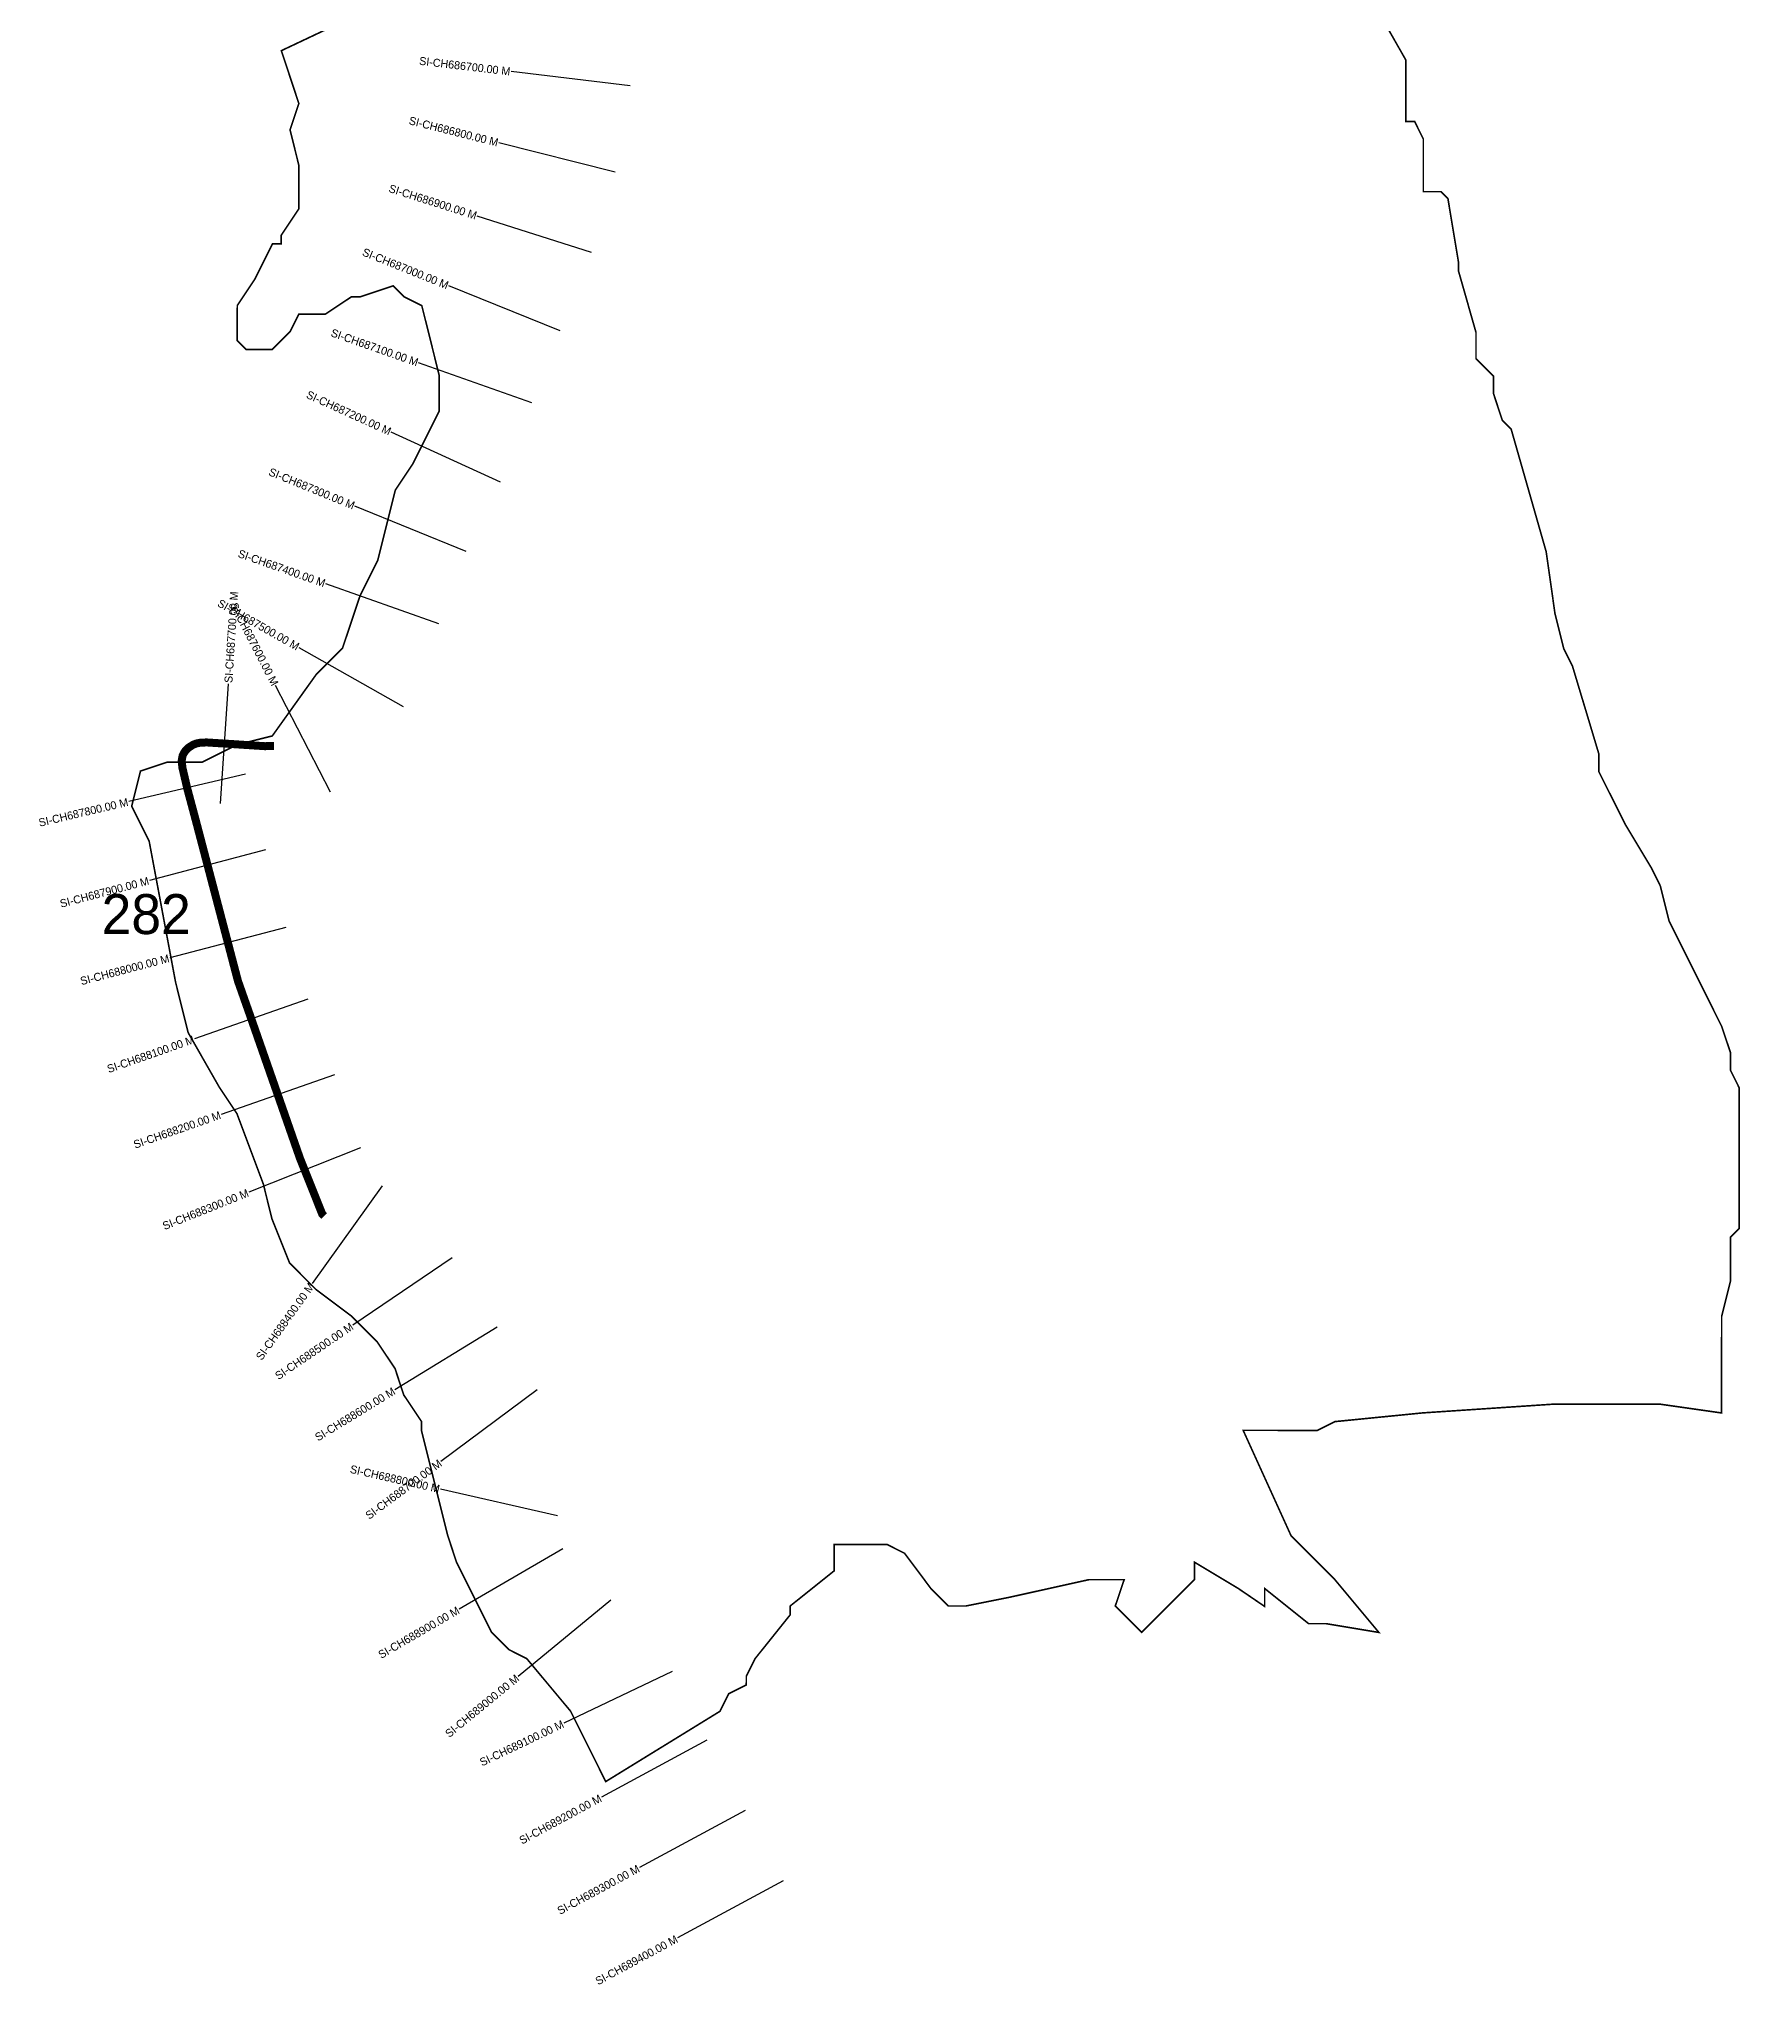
# Model space of a CAD drawing. Header units: metres. Extents: x 338615 to 341664, y 1763137 to 1767948.
# Drawn here: x 339539 to 341664, y 1763137 to 1765569 of the extents above; entities that cross this region are included whole.
import ezdxf
from ezdxf.enums import TextEntityAlignment as Align

# ---------------------------------------------------------------- set-up
doc = ezdxf.new("R2010")
doc.units = ezdxf.units.M
for name, color, linetype in [('ARTIFICIALLY PROTECTED', 4, 'Continuous'), ('CS', 134, 'Continuous'), ('CSMark', 6, 'Continuous')]:
    doc.layers.add(name, color=color, linetype=linetype)

msp = doc.modelspace()

# ---------------------------------------------------------------- linework, layer by layer
at = {"color": 6, "const_width": 2}
msp.add_lwpolyline([(341202.8, 1765619.1), (341246.6, 1765542.3), (341246.6, 1765465.4), (341257.6, 1765465.4), (341268.5, 1765443.5), (341268.5, 1765377.6), (341290.5, 1765377.6), (341299.3, 1765368.8), (341312.4, 1765289.8), (341312.4, 1765278.8), (341334.3, 1765201.9), (341334.3, 1765169), (341356.3, 1765147), (341356.3, 1765125), (341367.2, 1765092.1), (341378.2, 1765081.1), (341422.1, 1764927.4), (341433, 1764850.6), (341444, 1764806.7), (341454.9, 1764784.7), (341487.9, 1764674.9), (341487.8, 1764652.9), (341520.8, 1764587.1), (341553.7, 1764532.2), (341564.6, 1764510.2), (341575.6, 1764466.3), (341641.4, 1764334.5), (341652.4, 1764301.6), (341652.4, 1764279.6), (341663.3, 1764257.7), (341663.3, 1764082), (341652.3, 1764071.1), (341652.3, 1764016.2), (341641.3, 1763972.3), (341641.2, 1763851.5), (341564.4, 1763862.5), (341432.7, 1763862.6), (341268, 1763851.6), (341158.2, 1763840.7), (341136.2, 1763829.7), (341043.4, 1763829.8), (341103.3, 1763698), (341158.1, 1763643.1), (341213, 1763577.2), (341147.1, 1763588.2), (341125.2, 1763588.2), (341070.3, 1763632.1), (341070.3, 1763609.7), (341037.4, 1763632.1), (340982.5, 1763665.1), (340982.5, 1763643.2), (340916.6, 1763577.3), (340883.6, 1763610.3), (340894.7, 1763643.2), (340850.7, 1763643.2), (340751.9, 1763621.3), (340697, 1763610.3), (340675.1, 1763610.3), (340653.1, 1763632.3), (340620.2, 1763676.2), (340598.3, 1763687.2), (340532.4, 1763687.2), (340532.4, 1763654.3), (340477.5, 1763610.4), (340477.5, 1763599.4), (340433.5, 1763544.5), (340422.6, 1763522.6), (340422.5, 1763511.6), (340400.6, 1763500.7), (340389.6, 1763478.7), (340246.9, 1763390.9), (340203, 1763478.8), (340148.1, 1763544.6), (340126.2, 1763555.6), (340104.2, 1763577.6), (340060.3, 1763665.4), (340049.4, 1763698.4), (340016.5, 1763830.1), (340016.5, 1763841.1), (339994.5, 1763874), (339983.6, 1763907), (339961.6, 1763939.9), (339928.7, 1763972.9), (339884.8, 1764005.8), (339851.9, 1764038.8), (339829.9, 1764093.7), (339819, 1764137.6), (339786.1, 1764225.4), (339764.1, 1764258.4), (339725.1, 1764326.7), (339709.3, 1764390.1), (339676.4, 1764565.8), (339654.5, 1764609.7), (339665.5, 1764653.6), (339698.4, 1764664.6), (339742.3, 1764664.6), (339786.3, 1764686.5), (339830.2, 1764697.5), (339885.1, 1764774.3), (339918, 1764807.2), (339940, 1764873.1), (339962, 1764917), (339984, 1765004.8), (340005.9, 1765037.7), (340038.9, 1765103.6), (340038.9, 1765147.5), (340028, 1765191.4), (340017, 1765235.3), (339995, 1765246.3), (339981.3, 1765260), (339940.1, 1765246.3), (339929.2, 1765246.3), (339896.2, 1765224.4), (339863.3, 1765224.4), (339852.3, 1765202.5), (339830.3, 1765180.5), (339797.4, 1765180.5), (339786.4, 1765191.5), (339786.5, 1765235.4), (339808.4, 1765268.3), (339830.4, 1765312.3), (339841.4, 1765312.3), (339841.4, 1765323.2), (339863.3, 1765356.1), (339863.3, 1765411), (339852.4, 1765454.9), (339863.4, 1765487.9), (339841.5, 1765553.8), (339945.8, 1765603.1)], dxfattribs=at)
at = {"layer": 'ARTIFICIALLY PROTECTED', "const_width": 10, "flags": 128}
msp.add_lwpolyline([(339832.3, 1764685), (339820.9, 1764684.7), (339799.4, 1764686.1), (339777.9, 1764687.5), (339748.1, 1764689.4), (339740, 1764689), (339735.5, 1764688.1), (339731.4, 1764686.6), (339725.6, 1764682.9), (339722.2, 1764679.7), (339719.7, 1764676), (339718.2, 1764673), (339717.6, 1764669.8), (339717, 1764666.6), (339717.9, 1764657.9), (339724, 1764631.7), (339735.3, 1764589.4), (339765.9, 1764472.8), (339787.3, 1764391.3), (339803.4, 1764345.6), (339864.9, 1764169.4), (339892.6, 1764100.1), (339895.1, 1764097.6)], dxfattribs=at)
at = {"layer": 'CS'}
for p, q in [((340277.5, 1765509.7), (340128.6, 1765527.6)), ((340258.7, 1765402), (340113.3, 1765438.7)), ((340229.3, 1765301.7), (340086.3, 1765347.2)), ((340189.9, 1765203.9), (340050.8, 1765259.8)), ((340154.6, 1765113.9), (340013.1, 1765163.7)), ((340115.3, 1765014.7), (339978.8, 1765077)), ((340072.4, 1764927.9), (339933.5, 1764984.6)), ((340038.5, 1764837.8), (339897, 1764887.6)), ((339994.2, 1764734), (339863.7, 1764807.8)), ((339765.6, 1764613.1), (339775.3, 1764762.8)), ((339903.1, 1764627.1), (339834.4, 1764760.4)), ((339796.8, 1764649.9), (339650.8, 1764615.4)), ((339821.9, 1764555), (339676.8, 1764516.9)), ((339847.3, 1764458.3), (339702.2, 1764420.2)), ((339874.8, 1764368.4), (339733.2, 1764319)), ((339907.8, 1764274), (339766.2, 1764224.6)), ((339940.3, 1764182.9), (339801, 1764127.3)), ((339967.5, 1764135.2), (339880.2, 1764013.2)), ((340054.9, 1764045.5), (339930.7, 1763961.3)), ((340111.1, 1763958.7), (339983.2, 1763880.3)), ((340161.4, 1763880.2), (340041, 1763790.7)), ((340186.5, 1763723), (340040.3, 1763756.2)), ((340193.4, 1763681.8), (340063.7, 1763606.4)), ((340253.4, 1763617.5), (340137.5, 1763522.3)), ((340329.9, 1763528.5), (340194.5, 1763463.9)), ((340373.4, 1763442.7), (340241.5, 1763371.4)), ((340421, 1763354.7), (340289, 1763283.4)), ((340468.5, 1763266.8), (340336.5, 1763195.5))]:
    msp.add_line(p, q, dxfattribs=at)

# ---------------------------------------------------------------- texts
at = {"insert": (339616.9, 1764499.9), "char_height": 50, "attachment_point": 1}
msp.add_mtext_dynamic_manual_height_columns('282', width=84.374, gutter_width=1, heights=[74.2], dxfattribs=at)
at = {"layer": 'CSMark'}
for s, rotation, p in [('SI-CH686700.00 M', 353.1739, (340127.6, 1765527.7)), ('SI-CH686800.00 M', 345.8447, (340112.3, 1765438.9)), ('SI-CH686900.00 M', 342.329, (340085.4, 1765347.5)), ('SI-CH687000.00 M', 338.1011, (340049.8, 1765260.2)), ('SI-CH687100.00 M', 340.6251, (340012.1, 1765164)), ('SI-CH687200.00 M', 335.4662, (339977.9, 1765077.4)), ('SI-CH687300.00 M', 337.7908, (339932.6, 1764985)), ('SI-CH687400.00 M', 340.6056, (339896, 1764888)), ('SI-CH687500.00 M', 330.525, (339862.8, 1764808.3)), ('SI-CH687600.00 M', 297.2654, (339834, 1764761.3)), ('SI-CH687800.00 M', 13.2995, (339649.9, 1764615.2)), ('SI-CH687900.00 M', 14.71, (339675.8, 1764516.7)), ('SI-CH688000.00 M', 14.71, (339701.2, 1764419.9)), ('SI-CH688100.00 M', 19.2592, (339732.3, 1764318.6)), ('SI-CH688200.00 M', 19.2592, (339765.3, 1764224.2)), ('SI-CH688300.00 M', 21.7532, (339800, 1764127)), ('SI-CH688400.00 M', 54.4133, (339879.6, 1764012.4)), ('SI-CH688500.00 M', 34.1266, (339929.9, 1763960.8)), ('SI-CH688600.00 M', 31.487, (339982.4, 1763879.8)), ('SI-CH688800.00 M', 347.2095, (340039.3, 1763756.4)), ('SI-CH688700.00 M', 36.5917, (340040.2, 1763790.1)), ('SI-CH688900.00 M', 30.1803, (340062.8, 1763605.9)), ('SI-CH689000.00 M', 39.3779, (340136.7, 1763521.7)), ('SI-CH689100.00 M', 25.4939, (340193.6, 1763463.5)), ('SI-CH689200.00 M', 28.3828, (340240.6, 1763370.9)), ('SI-CH689300.00 M', 28.3828, (340288.1, 1763283)), ('SI-CH689400.00 M', 28.3828, (340335.7, 1763195))]:
    msp.add_text(s, height=10, rotation=rotation, dxfattribs=at).set_placement(p, align=Align.MIDDLE_RIGHT)
msp.add_text('SI-CH687700.00 M', height=10, rotation=86.2896, dxfattribs=at).set_placement((339775.3, 1764763.8), align=Align.MIDDLE_LEFT)

doc.saveas('drawing.dxf')
